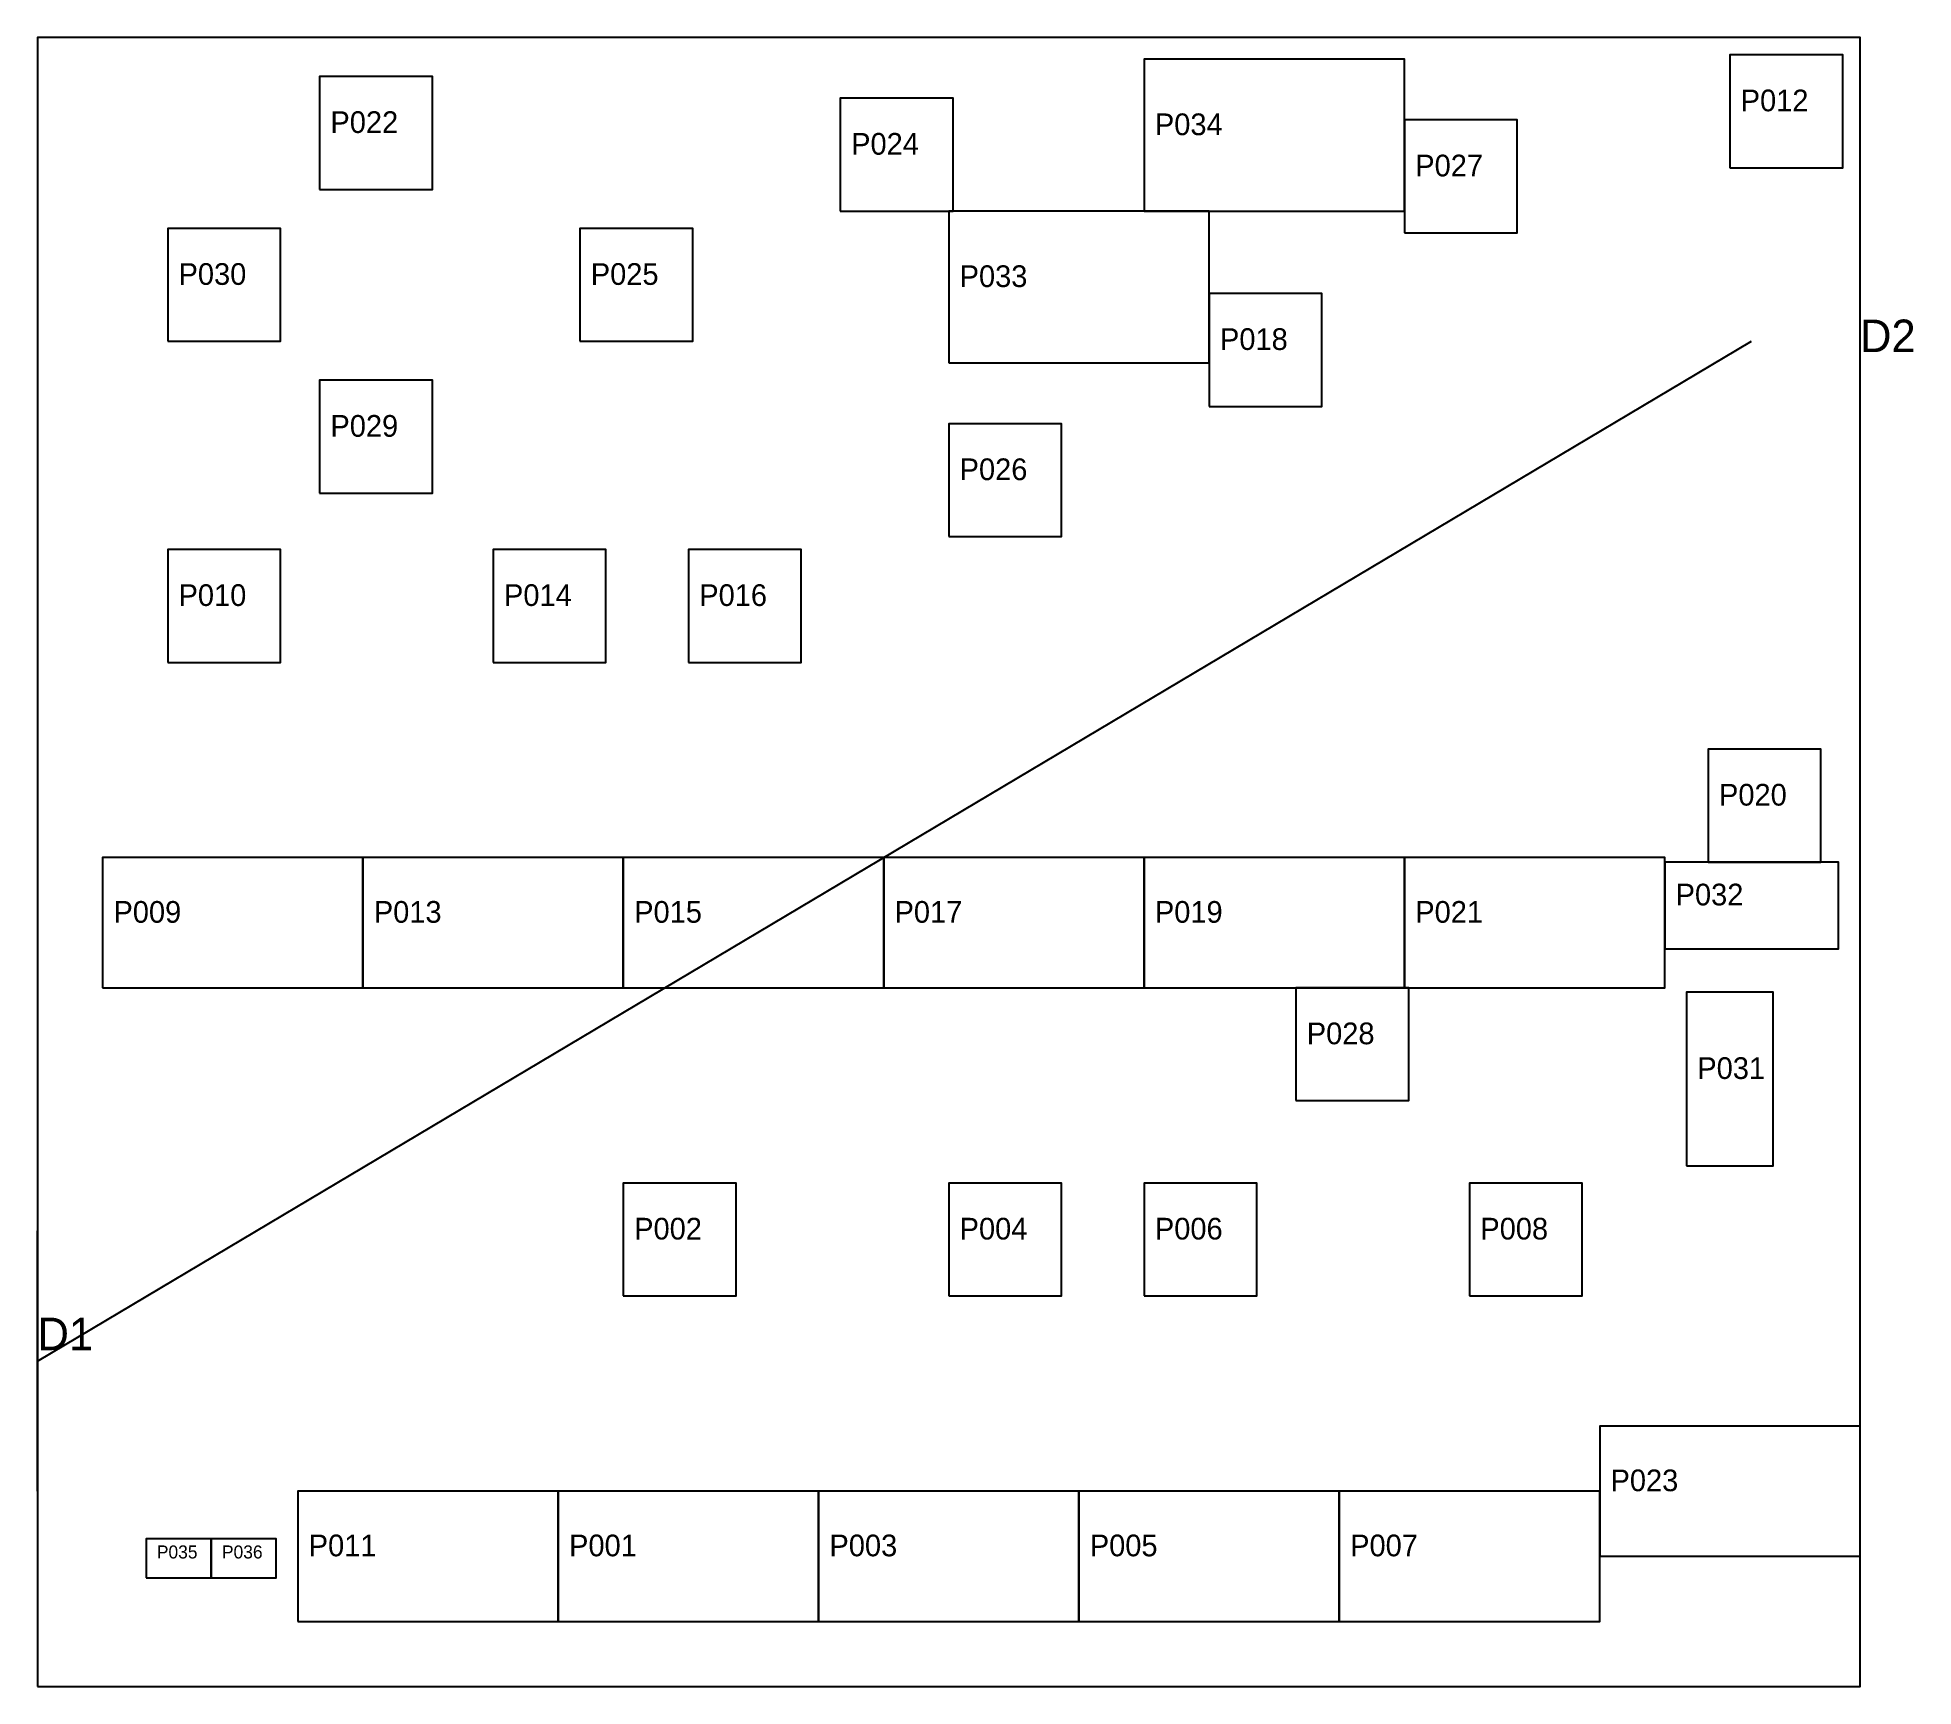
# Model space of a CAD drawing. Extents: x 0 to 8646, y 0 to 7600.
import ezdxf

# ---------------------------------------------------------------- set-up
doc = ezdxf.new("R2010")
doc.units = 0
for name, color, linetype in [('ACCESSORIES', 8, 'CONTINUOUS'), ('CHAIRS', 2, 'CONTINUOUS'), ('COLLABORATION', 5, 'CONTINUOUS'), ('DESKS', 3, 'CONTINUOUS'), ('DOORS', 1, 'CONTINUOUS'), ('EGRESS', 4, 'CONTINUOUS'), ('STORAGE', 6, 'CONTINUOUS'), ('WALLS', 7, 'CONTINUOUS')]:
    doc.layers.add(name, color=color, linetype=linetype)

msp = doc.modelspace()

# ---------------------------------------------------------------- linework, layer by layer
at = {"layer": 'ACCESSORIES'}
for points in [[(500, 500), (800, 500), (800, 680), (500, 680)], [(800, 500), (1100, 500), (1100, 680), (800, 680)]]:
    msp.add_lwpolyline(points, close=True, dxfattribs=at)
at = {"layer": 'CHAIRS'}
for points in [[(7800, 7000), (8320, 7000), (8320, 7520), (7800, 7520)], [(1300, 6900), (1820, 6900), (1820, 7420), (1300, 7420)], [(3700, 6800), (4220, 6800), (4220, 7320), (3700, 7320)], [(6300, 6700), (6820, 6700), (6820, 7220), (6300, 7220)], [(600, 6200), (1120, 6200), (1120, 6720), (600, 6720)], [(2500, 6200), (3020, 6200), (3020, 6720), (2500, 6720)], [(5400, 5900), (5920, 5900), (5920, 6420), (5400, 6420)], [(1300, 5500), (1820, 5500), (1820, 6020), (1300, 6020)], [(4200, 5300), (4720, 5300), (4720, 5820), (4200, 5820)], [(600, 4720), (1120, 4720), (1120, 5240), (600, 5240)], [(2100, 4720), (2620, 4720), (2620, 5240), (2100, 5240)], [(3000, 4720), (3520, 4720), (3520, 5240), (3000, 5240)], [(7700, 3800), (8220, 3800), (8220, 4320), (7700, 4320)], [(5800, 2700), (6320, 2700), (6320, 3220), (5800, 3220)], [(2700, 1800), (3220, 1800), (3220, 2320), (2700, 2320)], [(4200, 1800), (4720, 1800), (4720, 2320), (4200, 2320)], [(5100, 1800), (5620, 1800), (5620, 2320), (5100, 2320)], [(6600, 1800), (7120, 1800), (7120, 2320), (6600, 2320)]]:
    msp.add_lwpolyline(points, close=True, dxfattribs=at)
at = {"layer": 'COLLABORATION'}
for points in [[(5100, 6800), (6300, 6800), (6300, 7500), (5100, 7500)], [(4200, 6100), (5400, 6100), (5400, 6800), (4200, 6800)]]:
    msp.add_lwpolyline(points, close=True, dxfattribs=at)
at = {"layer": 'DESKS'}
for points in [[(300, 3220), (1500, 3220), (1500, 3820), (300, 3820)], [(1500, 3220), (2700, 3220), (2700, 3820), (1500, 3820)], [(2700, 3220), (3900, 3220), (3900, 3820), (2700, 3820)], [(3900, 3220), (5100, 3220), (5100, 3820), (3900, 3820)], [(5100, 3220), (6300, 3220), (6300, 3820), (5100, 3820)], [(6300, 3220), (7500, 3220), (7500, 3820), (6300, 3820)], [(7200, 600), (8400, 600), (8400, 1200), (7200, 1200)], [(1200, 300), (2400, 300), (2400, 900), (1200, 900)], [(2400, 300), (3600, 300), (3600, 900), (2400, 900)], [(3600, 300), (4800, 300), (4800, 900), (3600, 900)], [(4800, 300), (6000, 300), (6000, 900), (4800, 900)], [(6000, 300), (7200, 300), (7200, 900), (6000, 900)]]:
    msp.add_lwpolyline(points, close=True, dxfattribs=at)
at = {"layer": 'DOORS'}
for p, q in [((8400, 5600), (8400, 6600)), ((0, 900), (0, 2100))]:
    msp.add_line(p, q, dxfattribs=at)
at = {"layer": 'EGRESS'}
msp.add_line((0, 1500), (7900, 6200), dxfattribs=at)
at = {"layer": 'STORAGE'}
for points in [[(7500, 3400), (8300, 3400), (8300, 3800), (7500, 3800)], [(7600, 2400), (8000, 2400), (8000, 3200), (7600, 3200)]]:
    msp.add_lwpolyline(points, close=True, dxfattribs=at)
at = {"layer": 'WALLS'}
msp.add_lwpolyline([(0, 0), (8400, 0), (8400, 7600), (0, 7600)], close=True, dxfattribs=at)

# ---------------------------------------------------------------- texts
at = {"layer": 'ACCESSORIES'}
for s, p in [('P035', (550, 590)), ('P036', (850, 590))]:
    msp.add_text(s, height=60, dxfattribs=at).set_placement(p)
at = {"layer": 'CHAIRS'}
for s, p in [('P012', (7850, 7260)), ('P022', (1350, 7160)), ('P024', (3750, 7060)), ('P027', (6350, 6960)), ('P030', (650, 6460)), ('P025', (2550, 6460)), ('P018', (5450, 6160)), ('P029', (1350, 5760)), ('P026', (4250, 5560)), ('P010', (650, 4980)), ('P014', (2150, 4980)), ('P016', (3050, 4980)), ('P020', (7750, 4060)), ('P028', (5850, 2960)), ('P002', (2750, 2060)), ('P004', (4250, 2060)), ('P006', (5150, 2060)), ('P008', (6650, 2060))]:
    msp.add_text(s, height=100, dxfattribs=at).set_placement(p)
at = {"layer": 'COLLABORATION'}
for s, p in [('P034', (5150, 7150)), ('P033', (4250, 6450))]:
    msp.add_text(s, height=100, dxfattribs=at).set_placement(p)
at = {"layer": 'DESKS'}
for s, p in [('P009', (350, 3520)), ('P013', (1550, 3520)), ('P015', (2750, 3520)), ('P017', (3950, 3520)), ('P019', (5150, 3520)), ('P021', (6350, 3520)), ('P023', (7250, 900)), ('P011', (1250, 600)), ('P001', (2450, 600)), ('P003', (3650, 600)), ('P005', (4850, 600)), ('P007', (6050, 600))]:
    msp.add_text(s, height=100, dxfattribs=at).set_placement(p)
at = {"layer": 'DOORS'}
for s, p in [('D2', (8400, 6150)), ('D1', (0, 1550))]:
    msp.add_text(s, height=150, dxfattribs=at).set_placement(p)
at = {"layer": 'STORAGE'}
for s, p in [('P032', (7550, 3600)), ('P031', (7650, 2800))]:
    msp.add_text(s, height=100, dxfattribs=at).set_placement(p)

doc.saveas('drawing.dxf')
